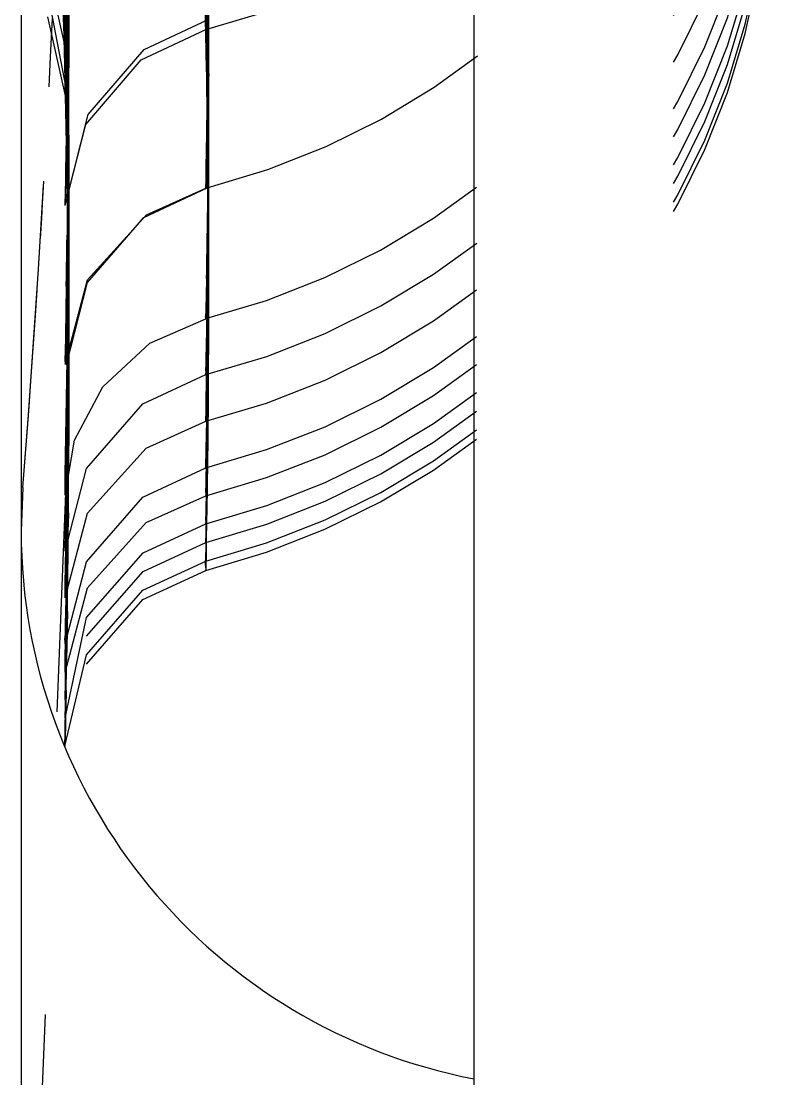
# Model space of a CAD drawing. Header units: millimetres. Extents: x 1147 to 12155, y -6137 to -4403.
# Drawn here: x 4472 to 4476.03, y -5395.07 to -5389.37 of the extents above; entities that cross this region are included whole.
import ezdxf

# ---------------------------------------------------------------- set-up
doc = ezdxf.new("R2010")
doc.units = ezdxf.units.MM
doc.header["$LTSCALE"] = 16.335
doc.linetypes.add('HIDDEN', pattern=[0.2, 0.1, -0.1])
doc.layers.get('0').update_dxf_attribs({"linetype": 'CONTINUOUS'})
doc.layers.add('DEFAULT_2', color=8, linetype='HIDDEN')

msp = doc.modelspace()

# ---------------------------------------------------------------- linework, layer by layer
at = {"color": 7, "linetype": 'Continuous'}
for p, q in [((4474.4402, -5400.9602), (4474.4402, -5116.5828)), ((4471.9992, -5119.5439), (4471.9992, -5397.9991))]:
    msp.add_line(p, q, dxfattribs=at)
msp.add_arc((4475.0088, -5392.1153), 3.0097, 180.0637, 259.1098, dxfattribs=at)
at = {"layer": 'DEFAULT_2', "color": 8, "linetype": 'HIDDEN'}
for p, q in [((4472.2559, -5328.2078), (4472.2559, -5391.4398)), ((4472.143, -5389.0954), (4472.2404, -5389.5279)), ((4472.1377, -5389.1935), (4472.2395, -5389.7282)), ((4472.231, -5389.3839), (4472.2269, -5389.2269)), ((4472.2278, -5389.2039), (4472.2319, -5389.3682)), ((4472.2404, -5389.5279), (4472.2322, -5389.1888)), ((4472.2258, -5389.2363), (4472.2299, -5389.3908)), ((4472.2346, -5389.5547), (4472.2281, -5389.2862)), ((4472.2314, -5389.3888), (4472.2283, -5389.2702)), ((4472.2331, -5389.3961), (4472.2292, -5389.2417)), ((4472.2359, -5389.2771), (4472.2396, -5389.464)), ((4472.2419, -5389.2888), (4472.2435, -5389.374)), ((4472.2558, -5389.2868), (4472.2557, -5389.3758)), ((4472.1406, -5389.3458), (4472.2383, -5389.7777)), ((4472.2313, -5389.2913), (4472.2338, -5389.3939)), ((4472.2531, -5389.3798), (4472.2537, -5389.3057)), ((4472.2557, -5389.4036), (4472.2555, -5389.3275)), ((4472.9958, -5389.3108), (4472.994, -5389.4136)), ((4472.1644, -5389.4225), (4472.1676, -5389.3546)), ((4472.2295, -5389.4), (4472.2282, -5389.3507)), ((4472.2305, -5389.4387), (4472.2295, -5389.4)), ((4472.2299, -5389.3908), (4472.2336, -5389.5435)), ((4472.2336, -5389.4973), (4472.2309, -5389.3828)), ((4472.2338, -5389.4981), (4472.231, -5389.3839)), ((4472.2357, -5389.508), (4472.2331, -5389.3961)), ((4472.2338, -5389.3939), (4472.2364, -5389.5101)), ((4472.2382, -5389.4851), (4472.236, -5389.3818)), ((4472.2429, -5389.5354), (4472.2403, -5389.3974)), ((4472.25, -5389.3647), (4472.2493, -5389.428)), ((4472.2526, -5389.4277), (4472.2531, -5389.3798)), ((4472.2539, -5389.4186), (4472.2535, -5389.3658)), ((4472.2553, -5389.3858), (4472.2557, -5389.5134)), ((4472.2557, -5389.3758), (4472.2556, -5389.4374)), ((4472.2558, -5389.4954), (4472.2557, -5389.4036)), ((4472.1576, -5389.5608), (4472.1644, -5389.4225)), ((4472.2301, -5389.4173), (4472.2333, -5389.5452)), ((4472.2328, -5389.5299), (4472.2305, -5389.4387)), ((4472.2319, -5389.4571), (4472.2348, -5389.5766)), ((4472.2493, -5389.428), (4472.248, -5389.5268)), ((4472.252, -5389.4946), (4472.2526, -5389.4277)), ((4472.2546, -5389.5321), (4472.2539, -5389.4186)), ((4472.2556, -5389.4374), (4472.2552, -5389.5676)), ((4472.2368, -5389.6301), (4472.2338, -5389.4981)), ((4472.2364, -5389.5101), (4472.2392, -5389.6411)), ((4472.2396, -5389.464), (4472.2404, -5389.5279)), ((4472.2514, -5389.5483), (4472.252, -5389.4946)), ((4472.255, -5389.5695), (4472.2547, -5389.5108)), ((4472.2558, -5389.568), (4472.2558, -5389.4954)), ((4472.1494, -5389.7226), (4472.1576, -5389.5608)), ((4472.2381, -5389.7669), (4472.2328, -5389.5299)), ((4472.2333, -5389.5452), (4472.2346, -5389.6032)), ((4472.236, -5389.6253), (4472.235, -5389.5746)), ((4472.2395, -5389.7282), (4472.2359, -5389.5724)), ((4472.2395, -5389.5359), (4472.2413, -5389.6289)), ((4472.2454, -5389.683), (4472.2429, -5389.5354)), ((4472.248, -5389.5268), (4472.2473, -5389.5862)), ((4472.2505, -5389.6195), (4472.2514, -5389.5483)), ((4472.2552, -5389.5676), (4472.2547, -5389.6734)), ((4472.2553, -5389.6597), (4472.255, -5389.5695)), ((4472.2558, -5389.6289), (4472.2558, -5389.568)), ((4472.2346, -5389.6032), (4472.2379, -5389.756)), ((4472.2354, -5389.5991), (4472.236, -5389.6253)), ((4472.2368, -5389.5854), (4472.2374, -5389.616)), ((4472.2389, -5389.7335), (4472.2368, -5389.6301)), ((4472.2374, -5389.616), (4472.2395, -5389.7282)), ((4472.2413, -5389.6289), (4472.2425, -5389.6935)), ((4472.2473, -5389.5862), (4472.2456, -5389.7045)), ((4472.2531, -5389.5939), (4472.2541, -5389.7155)), ((4472.2557, -5389.7341), (4472.2558, -5389.6289)), ((4472.2392, -5389.6411), (4472.2411, -5389.738)), ((4472.2474, -5389.81), (4472.2454, -5389.683)), ((4472.2555, -5389.7306), (4472.2553, -5389.6597)), ((4472.2384, -5389.783), (4472.237, -5389.7174)), ((4472.2373, -5389.7187), (4472.2403, -5389.8648)), ((4472.2375, -5389.7207), (4472.2388, -5389.7815)), ((4472.2408, -5389.8339), (4472.2384, -5389.7119)), ((4472.241, -5389.8352), (4472.2389, -5389.7335)), ((4472.2411, -5389.738), (4472.2425, -5389.8158)), ((4472.2425, -5389.6935), (4472.2441, -5389.7834)), ((4472.2456, -5389.7045), (4472.2448, -5389.7617)), ((4472.2471, -5389.8614), (4472.2488, -5389.7466)), ((4472.2557, -5389.7976), (4472.2555, -5389.7306)), ((4472.2555, -5389.7836), (4472.2557, -5389.7341)), ((4472.2448, -5389.7617), (4472.2437, -5389.8323)), ((4472.2546, -5389.8662), (4472.2539, -5389.7525)), ((4472.2553, -5389.8627), (4472.2555, -5389.7836)), ((4472.2558, -5389.8607), (4472.2557, -5389.7976)), ((4472.2434, -5389.9769), (4472.2408, -5389.8339)), ((4472.2437, -5389.9822), (4472.241, -5389.8352)), ((4472.2437, -5389.8323), (4472.2432, -5389.868)), ((4472.2535, -5389.858), (4472.2526, -5389.9808)), ((4472.2559, -5389.9676), (4472.2557, -5389.8218)), ((4472.2559, -5389.9592), (4472.2558, -5389.8607)), ((4472.2427, -5389.8987), (4472.2417, -5389.9608)), ((4472.2432, -5389.868), (4472.2427, -5389.8987)), ((4472.2466, -5389.8921), (4472.2471, -5389.8614)), ((4472.2528, -5389.8818), (4472.2536, -5389.9832)), ((4472.2536, -5389.937), (4472.2531, -5389.8726)), ((4472.2552, -5389.9887), (4472.2546, -5389.8662)), ((4472.2548, -5389.9555), (4472.2553, -5389.8627)), ((4472.2417, -5389.9608), (4472.2408, -5390.0173)), ((4472.254, -5389.9996), (4472.2536, -5389.937)), ((4472.2545, -5390.0181), (4472.2548, -5389.9555)), ((4472.2557, -5390.1137), (4472.2559, -5389.9592)), ((4472.2408, -5390.0173), (4472.24, -5390.0616)), ((4472.2458, -5390.1125), (4472.2437, -5389.9822)), ((4472.2437, -5390.0458), (4472.2446, -5390.0019)), ((4472.2461, -5390.0299), (4472.2478, -5390.1401)), ((4472.2512, -5390.0225), (4472.2462, -5390.3197)), ((4472.2526, -5389.9808), (4472.2513, -5390.1144)), ((4472.2519, -5390.0187), (4472.2526, -5390.094)), ((4472.2542, -5390.0664), (4472.2545, -5390.0181)), ((4472.2555, -5390.088), (4472.2552, -5389.9887)), ((4472.2554, -5389.9823), (4472.2558, -5390.1329)), ((4472.24, -5390.0616), (4472.2356, -5390.3333)), ((4472.2424, -5390.1123), (4472.2437, -5390.0458)), ((4472.244, -5390.0536), (4472.2455, -5390.144)), ((4472.248, -5390.1785), (4472.2458, -5390.0376)), ((4472.2512, -5390.1514), (4472.2504, -5390.079)), ((4472.2528, -5390.0814), (4472.2534, -5390.1512)), ((4472.2537, -5390.1371), (4472.2542, -5390.0664)), ((4472.2558, -5390.2167), (4472.2555, -5390.088)), ((4472.2418, -5390.139), (4472.2424, -5390.1123)), ((4472.2455, -5390.144), (4472.2477, -5390.2888)), ((4472.2478, -5390.1401), (4472.2489, -5390.2207)), ((4472.2494, -5390.1357), (4472.2507, -5390.243)), ((4472.2513, -5390.1144), (4472.2504, -5390.2039)), ((4472.2517, -5390.169), (4472.2511, -5390.1038)), ((4472.2527, -5390.2536), (4472.2537, -5390.1371)), ((4472.2554, -5390.2275), (4472.2557, -5390.1137)), ((4472.2558, -5390.1329), (4472.2559, -5390.2398)), ((4472.2548, -5390.1627), (4472.2553, -5390.2683)), ((4472.9954, -5390.1863), (4472.9938, -5390.2684)), ((4473.0032, -5390.1715), (4473.0008, -5390.2666)), ((4472.1144, -5390.3525), (4472.1215, -5390.2317)), ((4472.2356, -5390.3611), (4472.2399, -5390.2216)), ((4472.2504, -5390.2039), (4472.2492, -5390.3102)), ((4472.252, -5390.3226), (4472.2527, -5390.2536)), ((4472.255, -5390.3472), (4472.2554, -5390.2275)), ((4472.2556, -5390.3436), (4472.2552, -5390.2298)), ((4472.2558, -5390.3262), (4472.2558, -5390.2167)), ((4472.2559, -5390.2398), (4472.2558, -5390.3266)), ((4472.2477, -5390.2888), (4472.2488, -5390.3692)), ((4472.2492, -5390.3102), (4472.2485, -5390.3686)), ((4472.2542, -5390.2999), (4472.2548, -5390.4099)), ((4472.2549, -5390.3364), (4472.2552, -5390.282)), ((4472.2553, -5390.2683), (4472.2555, -5390.3321)), ((4472.1098, -5390.4296), (4472.1144, -5390.3525)), ((4472.2485, -5390.3686), (4472.2478, -5390.4208)), ((4472.2488, -5390.3692), (4472.2498, -5390.4512)), ((4472.2507, -5390.4742), (4472.2493, -5390.3558)), ((4472.2507, -5390.4389), (4472.2515, -5390.3696)), ((4472.2515, -5390.3696), (4472.252, -5390.3226)), ((4472.2547, -5390.397), (4472.255, -5390.3472)), ((4472.2548, -5390.3617), (4472.2551, -5390.4238)), ((4472.2555, -5390.3321), (4472.2558, -5390.451)), ((4472.2558, -5390.3266), (4472.2556, -5390.4385)), ((4472.103, -5390.5408), (4472.1098, -5390.4296)), ((4472.2478, -5390.4208), (4472.2472, -5390.4632)), ((4472.2523, -5390.4021), (4472.2536, -5390.553)), ((4472.2541, -5390.5029), (4472.2547, -5390.397)), ((4472.2548, -5390.4099), (4472.2551, -5390.4807)), ((4472.2551, -5390.4238), (4472.2556, -5390.5515)), ((4472.2472, -5390.4632), (4472.2464, -5390.5201)), ((4472.2499, -5390.4979), (4472.2507, -5390.4389)), ((4472.252, -5390.5977), (4472.2507, -5390.4742)), ((4472.2551, -5390.4807), (4472.2555, -5390.5916)), ((4472.2556, -5390.4385), (4472.2554, -5390.4963)), ((4472.2558, -5390.451), (4472.2559, -5390.5682)), ((4472.2488, -5390.5819), (4472.2499, -5390.4979)), ((4472.2536, -5390.5862), (4472.2541, -5390.5029)), ((4472.2549, -5390.6192), (4472.2542, -5390.5024)), ((4472.255, -5390.6242), (4472.2545, -5390.5149)), ((4472.2554, -5390.4963), (4472.2551, -5390.5877)), ((4472.2513, -5390.5978), (4472.244, -5391.2212)), ((4472.248, -5390.6308), (4472.2488, -5390.5819)), ((4472.2527, -5390.6932), (4472.2536, -5390.5862)), ((4472.2537, -5390.7123), (4472.2527, -5390.5924)), ((4472.2536, -5390.553), (4472.2543, -5390.6544)), ((4472.2551, -5390.5877), (4472.2544, -5390.7135)), ((4472.2556, -5390.5515), (4472.2558, -5390.666)), ((4472.253, -5390.6096), (4472.2536, -5390.6896)), ((4472.254, -5390.635), (4472.2543, -5390.6926)), ((4472.2543, -5390.6544), (4472.2547, -5390.7193)), ((4472.2555, -5390.7686), (4472.2549, -5390.6192)), ((4472.2555, -5390.7694), (4472.255, -5390.6242)), ((4472.2521, -5390.6639), (4472.2528, -5390.7412)), ((4472.2522, -5390.7596), (4472.2527, -5390.6932)), ((4472.2544, -5390.7135), (4472.2538, -5390.7904)), ((4472.2543, -5390.6926), (4472.255, -5390.8216)), ((4472.2558, -5390.666), (4472.2559, -5390.7655)), ((4472.2515, -5390.8308), (4472.2522, -5390.7596)), ((4472.2527, -5390.737), (4472.2532, -5390.795)), ((4472.2528, -5390.7412), (4472.2537, -5390.8502)), ((4472.254, -5390.8504), (4472.2534, -5390.7722)), ((4472.2547, -5390.7193), (4472.2551, -5390.8129)), ((4472.2557, -5390.835), (4472.2555, -5390.7686)), ((4472.2557, -5390.8336), (4472.2555, -5390.7694)), ((4472.9983, -5390.7556), (4472.9938, -5390.9695)), ((4472.0744, -5390.9826), (4472.0853, -5390.8189)), ((4472.2422, -5390.7968), (4472.2376, -5391.0656)), ((4472.2444, -5390.8448), (4472.2449, -5390.8172)), ((4472.2449, -5390.8172), (4472.2456, -5390.7788)), ((4472.2532, -5390.795), (4472.2543, -5390.9453)), ((4472.2538, -5390.7904), (4472.2534, -5390.8419)), ((4472.2541, -5390.8537), (4472.2536, -5390.7821)), ((4472.255, -5390.8216), (4472.2553, -5390.8819)), ((4472.2551, -5390.8129), (4472.2554, -5390.8699)), ((4472.2496, -5391.004), (4472.2515, -5390.8308)), ((4472.2534, -5390.8419), (4472.253, -5390.8878)), ((4472.2545, -5390.9903), (4472.2534, -5390.8354)), ((4472.2537, -5390.8502), (4472.2543, -5390.9376)), ((4472.2544, -5390.913), (4472.254, -5390.8504)), ((4472.2545, -5390.92), (4472.2541, -5390.8537)), ((4472.2548, -5390.8725), (4472.2554, -5391.0235)), ((4472.2553, -5390.8819), (4472.2556, -5390.9969)), ((4472.2554, -5390.8699), (4472.2556, -5390.9486)), ((4472.2559, -5390.9939), (4472.2557, -5390.8336)), ((4472.2558, -5390.9493), (4472.2557, -5390.835)), ((4472.253, -5390.8878), (4472.2524, -5390.9582)), ((4472.2543, -5390.9376), (4472.2549, -5391.0614)), ((4472.255, -5391.0166), (4472.2544, -5390.913)), ((4472.255, -5391.0184), (4472.2545, -5390.92)), ((4472.2554, -5391.026), (4472.2548, -5390.8925)), ((4472.2548, -5390.9684), (4472.2551, -5390.912)), ((4472.0641, -5391.1322), (4472.0744, -5390.9826)), ((4472.2543, -5390.9453), (4472.2548, -5391.0313)), ((4472.2545, -5391.036), (4472.2548, -5390.9684)), ((4472.255, -5391.0832), (4472.2545, -5390.9903)), ((4472.2557, -5390.9455), (4472.2554, -5391.0408)), ((4472.2556, -5390.9486), (4472.2558, -5391.0212)), ((4472.2557, -5391.1422), (4472.2559, -5390.9939)), ((4472.2559, -5391.0058), (4472.2558, -5390.9493)), ((4472.2488, -5391.0716), (4472.2496, -5391.004)), ((4472.2541, -5391.0971), (4472.2545, -5391.036)), ((4472.2548, -5391.0313), (4472.2553, -5391.1343)), ((4472.2554, -5391.1299), (4472.255, -5391.0166)), ((4472.2555, -5391.1357), (4472.255, -5391.0184)), ((4472.2554, -5391.0408), (4472.2551, -5391.0966)), ((4472.2554, -5391.0235), (4472.2557, -5391.1565)), ((4472.2557, -5391.1662), (4472.2554, -5391.026)), ((4472.2558, -5391.0212), (4472.2558, -5391.0919)), ((4472.2376, -5391.0656), (4472.2355, -5391.218)), ((4472.2477, -5391.1546), (4472.2488, -5391.0716)), ((4472.2549, -5391.0614), (4472.2553, -5391.138)), ((4472.2551, -5391.0966), (4472.2549, -5391.1442)), ((4472.2554, -5391.202), (4472.255, -5391.0832)), ((4472.2558, -5391.0919), (4472.2559, -5391.1437)), ((4472.0589, -5391.2067), (4472.0641, -5391.1322)), ((4472.2471, -5391.197), (4472.2477, -5391.1546)), ((4472.2553, -5391.1343), (4472.2555, -5391.2051)), ((4472.2553, -5391.138), (4472.2556, -5391.2343)), ((4472.2557, -5391.2336), (4472.2554, -5391.1299)), ((4472.2557, -5391.2263), (4472.2555, -5391.1357)), ((4472.2556, -5391.2161), (4472.2557, -5391.1422)), ((4472.2557, -5391.1565), (4472.2558, -5391.2917)), ((4472.2559, -5391.1437), (4472.2558, -5391.2325)), ((4472.0534, -5391.285), (4472.0589, -5391.2067)), ((4472.237, -5391.8124), (4472.2471, -5391.197)), ((4472.2553, -5391.2867), (4472.2556, -5391.2161)), ((4472.2557, -5391.2828), (4472.2554, -5391.202)), ((4472.2555, -5391.2051), (4472.2557, -5391.2597)), ((4472.2559, -5391.3757), (4472.2557, -5391.2263)), ((4472.2559, -5391.1872), (4472.2558, -5391.2806)), ((4472.9977, -5391.1755), (4472.9946, -5391.2736)), ((4472.0479, -5391.3623), (4472.0534, -5391.285)), ((4472.2549, -5391.2347), (4472.2546, -5391.285)), ((4472.2549, -5391.3881), (4472.2553, -5391.2867)), ((4472.2553, -5391.3051), (4472.2555, -5391.2509)), ((4472.2556, -5391.2343), (4472.2557, -5391.2911)), ((4472.2558, -5391.2325), (4472.2557, -5391.2887)), ((4472.2557, -5391.2597), (4472.2558, -5391.3662)), ((4472.2559, -5391.4077), (4472.2557, -5391.2828)), ((4472.2557, -5391.2887), (4472.2554, -5391.4051)), ((4472.2557, -5391.2911), (4472.2558, -5391.4409)), ((4472.2558, -5391.2917), (4472.2558, -5391.3516)), ((4472.0417, -5391.4462), (4472.0479, -5391.3623)), ((4472.2545, -5391.475), (4472.2549, -5391.3881)), ((4472.2558, -5391.3516), (4472.2558, -5391.4087)), ((4472.2558, -5391.3662), (4472.2559, -5391.4425)), ((4472.2558, -5391.4712), (4472.2559, -5391.3757)), ((4472.2559, -5391.4487), (4472.2559, -5391.3968)), ((4472.0365, -5391.517), (4472.0417, -5391.4462)), ((4472.2554, -5391.4051), (4472.2551, -5391.4818)), ((4472.2558, -5391.4087), (4472.2557, -5391.4645)), ((4472.2559, -5391.4425), (4472.2558, -5391.5192)), ((4472.2559, -5391.4597), (4472.2559, -5391.4077)), ((4472.9958, -5391.4405), (4472.9939, -5391.5253)), ((4472.2559, -5391.4595), (4471.9992, -5397.9991)), ((4472.2557, -5391.4645), (4472.2555, -5391.5425)), ((4472.2557, -5391.5496), (4472.2558, -5391.4712)), ((4472.2558, -5391.5289), (4472.2559, -5391.4597)), ((4472.2555, -5391.5425), (4472.2552, -5391.6219)), ((4472.2558, -5391.5192), (4472.2557, -5391.6225)), ((4472.2557, -5391.6425), (4472.2558, -5391.5289)), ((4472.2552, -5391.6219), (4472.2549, -5391.6919)), ((4472.2364, -5392.2254), (4472.2457, -5391.6552)), ((4472.2518, -5391.8224), (4472.2532, -5391.6678)), ((4472.9971, -5391.6772), (4472.9941, -5391.7765)), ((4472.2549, -5391.6919), (4472.2546, -5391.7563)), ((4472.2549, -5391.8011), (4472.2553, -5391.6871)), ((4472.2465, -5391.8235), (4472.2471, -5391.7819)), ((4472.2354, -5391.9232), (4472.237, -5391.8124)), ((4472.2366, -5392.4026), (4472.2465, -5391.8235)), ((4472.2502, -5391.9694), (4472.2518, -5391.8224)), ((4472.254, -5391.9222), (4472.2547, -5391.8085)), ((4472.996, -5391.8416), (4472.994, -5391.9274)), ((4472.0085, -5391.8829), (4471.9992, -5392.1186)), ((4472.2367, -5391.8854), (4472.2354, -5391.9232)), ((4472.2483, -5392.12), (4472.2502, -5391.9694)), ((4472.2538, -5392.0194), (4472.2533, -5392.0816)), ((4472.9973, -5391.9786), (4472.9944, -5392.0781)), ((4472.9968, -5392.0775), (4472.9943, -5392.1786)), ((4472.2475, -5392.1841), (4472.2483, -5392.12)), ((4472.2521, -5392.1458), (4472.2525, -5392.1036)), ((4472.2528, -5392.1595), (4472.2532, -5392.1146)), ((4472.2469, -5392.225), (4472.2475, -5392.1841)), ((4472.2514, -5392.1542), (4472.2498, -5392.2955)), ((4472.2511, -5392.2364), (4472.2516, -5392.1941)), ((4472.2516, -5392.1941), (4472.2521, -5392.1458)), ((4472.2519, -5392.2554), (4472.2528, -5392.1595)), ((4472.9968, -5392.1789), (4472.994, -5392.2793)), ((4472.2369, -5392.8047), (4472.2469, -5392.225)), ((4472.2507, -5392.2802), (4472.2511, -5392.2364)), ((4472.2514, -5392.3019), (4472.2519, -5392.2554)), ((4472.9963, -5392.2286), (4472.9936, -5392.3296)), ((4472.251, -5392.3462), (4472.2514, -5392.3019)), ((4472.2427, -5392.3311), (4472.2359, -5392.7037)), ((4472.2497, -5392.4576), (4472.251, -5392.3462)), ((4472.2355, -5392.4769), (4472.2366, -5392.4026)), ((4472.2376, -5392.4037), (4472.2355, -5392.4769)), ((4472.236, -5393.1263), (4472.3519, -5392.5839)), ((4472.2362, -5393.0261), (4472.2458, -5392.5483)), ((4472.2483, -5392.5517), (4472.2471, -5392.6315)), ((4472.2452, -5392.6228), (4472.2365, -5393.0971)), ((4472.2471, -5392.6315), (4472.2449, -5392.7728)), ((4472.2352, -5393.277), (4472.3516, -5392.7845)), ((4472.2356, -5392.8793), (4472.2369, -5392.8047)), ((4472.2375, -5392.8066), (4472.2356, -5392.8793)), ((4472.239, -5392.8733), (4472.2362, -5393.0261)), ((4472.241, -5392.9768), (4472.2356, -5393.2287)), ((4472.236, -5393.1262), (4472.2392, -5392.9865)), ((4472.2401, -5393.0427), (4472.2358, -5393.2475)), ((4472.2383, -5393.1375), (4472.2404, -5393.0363)), ((4472.2404, -5393.0363), (4472.241, -5393.0015)), ((4472.2365, -5393.0971), (4472.236, -5393.1262)), ((4472.2352, -5393.2768), (4472.2383, -5393.1375)), ((4472.2358, -5393.2475), (4472.2352, -5393.2768)), ((4472.2356, -5393.2287), (4472.2356, -5393.2285))]:
    msp.add_line(p, q, dxfattribs=at)
for points in [[(4472.2462, -5390.3197), (4472.3599, -5389.8707), (4472.6627, -5389.5203), (4473.0026, -5389.3612)], [(4472.2356, -5390.3613), (4472.3485, -5389.9247), (4472.6465, -5389.5772), (4472.9939, -5389.4136)], [(4472.2354, -5391.2182), (4472.3575, -5390.7625), (4472.674, -5390.4126), (4472.9938, -5390.2684)], [(4472.244, -5391.2214), (4472.357, -5390.7774), (4472.6594, -5390.4265), (4473.0007, -5390.2666)], [(4472.2354, -5391.9236), (4472.2874, -5391.6271), (4472.4389, -5391.3401), (4472.6931, -5391.1036), (4472.9938, -5390.9723)], [(4472.2364, -5392.2256), (4472.3513, -5391.7809), (4472.6547, -5391.4318), (4472.9946, -5391.2736)], [(4472.2355, -5392.4768), (4472.3567, -5392.0208), (4472.673, -5391.6701), (4472.9939, -5391.5253)], [(4472.2357, -5392.725), (4472.3511, -5392.2828), (4472.6549, -5391.9341), (4472.994, -5391.7765)], [(4472.2356, -5392.8793), (4472.357, -5392.4228), (4472.6734, -5392.0721), (4472.994, -5391.9274)], [(4472.3519, -5392.5839), (4472.6558, -5392.2354), (4472.9944, -5392.0781)], [(4472.3518, -5392.6842), (4472.6558, -5392.3358), (4472.9942, -5392.1787)], [(4472.3516, -5392.7845), (4472.6557, -5392.4363), (4472.9939, -5392.2793)], [(4472.3513, -5392.8346), (4472.6555, -5392.4865), (4472.9936, -5392.3296)]]:
    msp.add_lwpolyline(points, dxfattribs=at)
for centre, radius, start, end in [((4472.0066, -5385.5148), 4.022, 284.2101, 0), ((4392.2557, -5385.5969), 80.0001, 355.493352, 359.999108), ((4472.0066, -5386.3695), 4.022, 284.3101, 0), ((4472.0066, -5387.0733), 4.022, 284.2082, 0), ((4472.0066, -5387.375), 4.022, 284.2199, 0), ((4472.0066, -5387.6263), 4.022, 284.2091, 0), ((4472.0066, -5387.8777), 4.022, 284.2113, 0), ((4472.0066, -5388.0285), 4.022, 284.211, 0), ((4389.1235, -5389.6671), 83.1323, 0.193875, 1.123527), ((4472.0066, -5388.1794), 4.022, 284.2169, 0), ((4472.0066, -5388.2799), 4.022, 284.2143, 0), ((4472.0066, -5388.4307), 4.022, 284.2051, 0), ((4472.0066, -5388.3805), 4.022, 284.2105, 0), ((4391.8159, -5391.4595), 80.44, 0, 2.072341), ((4407.9616, -5390.7704), 65.0467, 0.969257, 1.816198), ((4406.4798, -5390.6587), 66.5289, 1.024755, 1.704402), ((4400.045, -5390.0709), 72.9653, 0.212616, 1.104558), ((4414.446, -5389.3301), 58.5647, 359.686776, 0.528189), ((4406.9115, -5390.7927), 66.0971, 0.929304, 1.653968), ((4405.829, -5390.6567), 67.1798, 0.92723, 1.531235), ((4399.3558, -5388.7627), 73.6539, 359.267097, 359.940885), ((4396.2146, -5390.0659), 76.7952, 359.980721, 0.844178), ((4390.2806, -5390.3069), 81.9752, 0.387542, 0.858648), ((4390.2715, -5391.4913), 81.985, 1.399958, 1.648387), ((4391.7064, -5391.3871), 80.5494, 1.425808, 1.59253), ((4388.1827, -5389.9547), 84.0731, 0.302543, 0.535879), ((4399.6376, -5390.512), 73.3726, 0.163104, 1.050107), ((4386.8137, -5391.575), 85.4437, 1.447079, 1.596453), ((4391.5917, -5391.1684), 80.664, 1.269094, 1.41435), ((4392.27, -5391.0306), 79.986, 0.859975, 1.315118), ((4390.54, -5391.0003), 81.716, 1.123935, 1.263624), ((4391.2291, -5390.8073), 81.0267, 0.557614, 1.121847), ((4393.1396, -5390.5818), 79.1163, 0.506946, 0.982201), ((4394.1403, -5390.2517), 78.1156, 0.601785, 0.765543), ((4405.3204, -5389.2302), 66.9355, 359.321817, 0.008179), ((4383.4124, -5391.708), 88.8481, 1.45169, 1.574541), ((4391.9474, -5391.1743), 80.3088, 1.16894, 1.347682), ((4390.7807, -5390.5297), 81.4751, 0.462101, 0.877948), ((4391.4577, -5391.4685), 80.7983, 1.404113, 1.52199), ((4396.8563, -5390.5068), 76.1535, 0.011311, 0.881314), ((4397.9392, -5389.4791), 75.0706, 359.485193, 0.107717), ((4385.6702, -5391.6052), 86.5896, 1.345255, 1.466738), ((4392.4955, -5391.2749), 79.7592, 1.230021, 1.369798), ((4394.0652, -5390.761), 78.1905, 0.790309, 1.016454), ((4394.862, -5390.2438), 77.3939, 0.481116, 0.601506), ((4391.7067, -5391.4626), 80.5492, 1.241456, 1.404262), ((4391.6553, -5391.4576), 80.6008, 1.23621, 1.400057), ((4391.9348, -5391.3825), 80.321, 1.191732, 1.344879), ((4391.7257, -5391.3202), 80.5304, 0.91257, 1.289433), ((4393.8605, -5391.1196), 78.3947, 1.038319, 1.194641), ((4386.2073, -5389.6894), 86.0486, 0.000646, 0.117225), ((4399.17, -5390.8019), 73.8401, 0.153035, 1.034395), ((4390.4923, -5391.4628), 81.7638, 1.220826, 1.345061), ((4397.465, -5389.9633), 74.7909, 0.108391, 0.330358), ((4397.6351, -5390.798), 75.3748, 0.070232, 0.933844), ((4408.8499, -5388.8334), 63.4055, 359.174713, 359.289588), ((4393.0127, -5390.776), 79.2432, 0.649049, 0.790609), ((4381.6013, -5389.6845), 90.6546, 359.422823, 359.997516), ((4382.4269, -5389.2088), 89.829, 359.585879, 359.703662), ((4398.6922, -5390.949), 74.3179, 0.110182, 0.985989), ((4391.2781, -5391.1662), 80.9776, 0.833855, 1.038189), ((4394.9781, -5390.2432), 77.2778, 0.193442, 0.391285), ((4415.2243, -5388.9531), 57.7842, 358.777121, 359.254591), ((4398.1753, -5390.9491), 74.8347, 0.070783, 0.940574), ((4394.4129, -5391.405), 77.8424, 1.052908, 1.193961), ((4390.9719, -5391.4532), 81.2841, 0.986609, 1.178441), ((4393.6373, -5391.1358), 78.6184, 0.728874, 0.985686), ((4413.7904, -5390.025), 59.2198, 359.388054, 0.217604), ((4391.4105, -5391.2846), 80.8453, 0.889244, 1.040987), ((4394.3621, -5390.9969), 77.8936, 0.675128, 0.858281), ((4391.9306, -5390.9671), 80.3251, 0.615869, 0.82542), ((4393.7089, -5391.4132), 78.5467, 1.007902, 1.129542), ((4419.3493, -5388.9988), 52.9048, 358.91368, 359.03259), ((4392.6443, -5390.7802), 79.6116, 0.502952, 0.649111), ((4391.7686, -5391.4529), 80.4872, 0.783976, 1.052407), ((4398.6511, -5389.9636), 73.6048, 359.752151, 359.996833), ((4390.7771, -5391.3963), 81.4787, 0.735413, 0.998108), ((4391.9229, -5391.4438), 80.3329, 0.50409, 1.007277), ((4389.2402, -5391.1962), 83.0157, 0.635469, 0.83411), ((4394.1486, -5390.5746), 78.1073, 0.302188, 0.433841), ((4388.0425, -5390.5517), 84.2134, 0.219002, 0.375599), ((4434.4991, -5389.3111), 37.7517, 358.618, 358.7433), ((4390.7125, -5391.396), 81.5434, 0.730887, 0.901843), ((4389.4675, -5390.8289), 82.7883, 0.366147, 0.508611), ((4403.5436, -5390.0804), 69.4662, 359.277323, 359.990643), ((4393.6196, -5391.2862), 78.6361, 0.505521, 0.807148), ((4393.1772, -5391.0105), 79.0787, 0.368098, 0.622428), ((4389.6021, -5390.9915), 82.6537, 0.330321, 0.570151), ((4392.9456, -5390.778), 79.3103, 0.300758, 0.452853), ((4412.2273, -5389.6007), 60.782, 358.91123, 359.47874), ((4392.0968, -5391.2706), 80.159, 0.472442, 0.75042), ((4392.2478, -5391.1537), 80.008, 0.538285, 0.652213), ((4388.5417, -5391.2045), 83.7142, 0.389793, 0.63582), ((4412.5178, -5390.4813), 60.4923, 359.357039, 0.168826), ((4389.955, -5391.4786), 82.3009, 0.613512, 0.784655), ((4389.4498, -5391.4141), 82.8061, 0.568189, 0.736), ((4400.2848, -5389.9712), 71.971, 359.572969, 359.709279), ((4386.8481, -5390.3296), 85.4077, 359.835759, 0.002265), ((4387.5222, -5390.5538), 84.7336, 0.002245, 0.142094), ((4392.662, -5391.4218), 79.5938, 0.54557, 0.698684), ((4362.8451, -5388.9865), 109.4121, 359.051992, 359.196867), ((4405.4267, -5390.5159), 67.5832, 359.287158, 0.020431), ((4380.9022, -5390.2896), 91.3537, 359.143502, 359.821373), ((4396.8566, -5390.5651), 75.3993, 359.364682, 359.99763), ((4389.6759, -5391.4819), 82.58, 0.448597, 0.613698), ((4389.5205, -5391.4136), 82.7354, 0.444211, 0.568311), ((4390.6228, -5391.3988), 81.6331, 0.432848, 0.562325), ((4389.0293, -5390.8283), 83.2265, 359.999731, 0.162928), ((4387.928, -5390.5539), 84.3279, 359.873018, 0.00232), ((4409.5111, -5389.683), 62.7441, 358.999267, 359.134429), ((4411.1167, -5390.777), 61.8934, 359.366213, 0.159517), ((4389.6217, -5391.2914), 82.6342, 0.290456, 0.41729), ((4391.7201, -5391.3034), 80.5358, 0.292334, 0.420559), ((4406.4516, -5390.7973), 66.5584, 359.341688, 0.078958), ((4387.8771, -5390.5535), 84.3788, 359.756531, 359.872823), ((4396.5639, -5390.7681), 75.6919, 359.86568, 0.001941), ((4387.8316, -5390.8283), 84.4243, 359.72414, 359.999709), ((4409.6646, -5390.9359), 63.3454, 359.342495, 0.117404), ((4408.1072, -5390.9458), 64.9028, 359.322596, 0.078747), ((4400.0365, -5390.2561), 72.2193, 359.288851, 359.443024), ((4391.737, -5391.1889), 80.5189, 0.001244, 0.136607), ((4421.8857, -5390.3007), 51.1227, 358.72256, 359.26497), ((4395.6077, -5391.0078), 76.6481, 359.818297, 0.001484), ((4385.6681, -5390.5414), 86.5877, 359.513548, 359.632246), ((4402.2945, -5390.2844), 69.9611, 359.079382, 359.289045), ((4397.175, -5390.7707), 75.0809, 359.58124, 359.714953), ((4382.9202, -5390.5167), 89.3358, 359.326307, 359.512687), ((4388.6727, -5391.1839), 83.5831, 359.318814, 359.933683), ((4386.8451, -5390.8241), 85.4107, 359.52639, 359.690789), ((4392.1909, -5391.3965), 80.0649, 359.999784, 0.11659), ((4398.2442, -5390.779), 74.0116, 359.188698, 359.581631), ((4396.1276, -5391.0097), 76.1283, 359.568757, 359.777652), ((4393.6144, -5391.3037), 78.6415, 359.809887, 0.004181), ((4424.6199, -5390.7443), 48.3886, 358.7005, 359.2748), ((4390.616, -5391.4454), 81.6398, 359.771181, 0.003153), ((4391.1871, -5391.3961), 81.0687, 359.794306, 359.962832), ((4395.8578, -5391.149), 76.398, 359.188248, 359.750431), ((4387.7444, -5390.9896), 84.5114, 359.540176, 359.670906), ((4431.2719, -5390.9919), 41.737, 358.64538, 359.35515), ((4392.2967, -5385.599), 79.9591, 355.492492, 355.755477), ((4382.3266, -5390.7826), 89.9295, 359.013386, 359.523787), ((4396.2607, -5391.3143), 75.9951, 359.069597, 359.811289), ((4376.7603, -5390.4427), 95.4961, 359.196444, 359.325349), ((4393.8783, -5391.3754), 78.3776, 359.683373, 359.872609), ((4425.3077, -5391.005), 47.7012, 358.71158, 359.33086), ((4392.1845, -5391.4403), 80.0714, 359.399049, 359.869628), ((4396.7873, -5391.0148), 75.4685, 359.392036, 359.568839), ((4392.6922, -5391.4606), 79.5637, 359.710293, 359.869011), ((4429.4658, -5391.1547), 43.5431, 358.6522, 359.33147), ((4427.4621, -5391.166), 45.5466, 358.66313, 359.31163), ((4390.383, -5391.2989), 81.8728, 359.401493, 359.679908), ((4392.2408, -5391.4507), 80.0151, 359.592753, 359.770334), ((4413.0564, -5391.0032), 59.1978, 358.644374, 359.202693), ((4397.6173, -5391.0237), 74.6385, 359.207684, 359.392086), ((4389.667, -5391.3891), 82.5889, 359.509919, 359.714175), ((4392.0757, -5391.4574), 80.1802, 359.530368, 359.710258), ((4393.4603, -5391.3728), 78.7956, 359.468614, 359.600507), ((4392.011, -5391.4486), 80.2448, 359.212332, 359.548044), ((4388.5469, -5391.3795), 83.709, 359.394685, 359.509912), ((4383.9391, -5391.1378), 88.3169, 358.873961, 359.325419), ((4408.6884, -5391.3438), 63.566, 358.681389, 359.199915), ((4395.0844, -5391.4727), 77.1712, 358.883239, 359.400537), ((4385.2476, -5391.2377), 87.0086, 359.087861, 359.303371), ((4393.7165, -5391.3775), 78.5393, 359.221385, 359.341414), ((4402.1039, -5391.4994), 70.1511, 358.785309, 359.227815), ((4395.9235, -5391.5204), 76.3319, 358.888135, 359.29648), ((4387.8866, -5391.3989), 84.3695, 358.883617, 359.066925)]:
    msp.add_arc(centre, radius, start, end, dxfattribs=at)
for points, knots in [([(4472.994, -5389.4136), (4472.9955, -5389.4129), (4472.9926, -5389.4039), (4472.9963, -5389.3916), (4472.9954, -5389.3661), (4472.998, -5389.3161), (4472.9995, -5389.2296), (4473.0026, -5389.1006), (4473.0052, -5388.9377), (4473.0077, -5388.7426), (4473.0095, -5388.5167), (4473.0108, -5388.1593), (4473.0088, -5387.6525), (4473.0003, -5386.9873), (4472.9841, -5386.2653), (4472.9674, -5385.7682), (4472.9572, -5385.5148)], [0, 0, 0, 0, 0.001288, 0.005068, 0.011292, 0.019914, 0.04416, 0.077424, 0.119327, 0.169487, 0.227526, 0.293065, 0.444466, 0.617385, 0.804875, 1, 1, 1, 1]), ([(4473.0008, -5390.2666), (4472.9991, -5390.2669), (4473.0031, -5390.2557), (4472.9996, -5390.2456), (4473.0021, -5390.219), (4473.0018, -5390.1699), (4473.0041, -5390.083), (4473.0055, -5389.9545), (4473.0075, -5389.7916), (4473.009, -5389.5968), (4473.0102, -5389.3711), (4473.0106, -5389.0138), (4473.0084, -5388.5072), (4473.0003, -5387.842), (4472.9847, -5387.1201), (4472.9683, -5386.6229), (4472.9582, -5386.3695)], [0, 0, 0, 0, 0.001257, 0.005008, 0.011205, 0.019801, 0.043999, 0.077223, 0.119092, 0.169228, 0.227252, 0.292786, 0.444207, 0.617182, 0.80476, 1, 1, 1, 1]), ([(4472.9938, -5390.2684), (4472.9954, -5390.2679), (4472.9923, -5390.2586), (4472.9961, -5390.2466), (4472.9951, -5390.2209), (4472.9977, -5390.1709), (4472.9991, -5390.0842), (4473.0023, -5389.9551), (4473.0049, -5389.7919), (4473.0075, -5389.5967), (4473.0093, -5389.3706), (4473.0107, -5389.013), (4473.009, -5388.5061), (4473.0008, -5387.8409), (4472.9851, -5387.1193), (4472.9687, -5386.6226), (4472.9586, -5386.3695)], [0, 0, 0, 0, 0.001281, 0.00506, 0.01129, 0.019922, 0.0442, 0.077508, 0.11946, 0.169673, 0.227761, 0.293341, 0.444793, 0.617701, 0.805091, 1, 1, 1, 1]), ([(4472.9938, -5390.9723), (4472.9954, -5390.9716), (4472.9923, -5390.9627), (4472.996, -5390.9503), (4472.9951, -5390.925), (4472.9976, -5390.8751), (4472.999, -5390.7888), (4473.0021, -5390.6601), (4473.0047, -5390.4974), (4473.0073, -5390.3025), (4473.0092, -5390.0768), (4473.0107, -5389.7194), (4473.0092, -5389.2123), (4473.0014, -5388.5466), (4472.9861, -5387.8242), (4472.9699, -5387.3268), (4472.9599, -5387.0733)], [0, 0, 0, 0, 0.001277, 0.00504, 0.011242, 0.019837, 0.044019, 0.077214, 0.119049, 0.169152, 0.227152, 0.292677, 0.444139, 0.617187, 0.804808, 1, 1, 1, 1]), ([(4472.9946, -5391.2736), (4472.9931, -5391.2742), (4472.9969, -5391.2624), (4472.9937, -5391.2529), (4472.9962, -5391.226), (4472.9962, -5391.177), (4472.9989, -5391.09), (4473.0008, -5390.9615), (4473.0036, -5390.7985), (4473.006, -5390.6036), (4473.0081, -5390.3778), (4473.0101, -5390.0204), (4473.01, -5389.5135), (4473.0046, -5388.848), (4472.9921, -5388.1258), (4472.9778, -5387.6285), (4472.9687, -5387.375)], [0, 0, 0, 0, 0.001253, 0.005, 0.011195, 0.01979, 0.043988, 0.077215, 0.119091, 0.169235, 0.227268, 0.292812, 0.444252, 0.617237, 0.804803, 1, 1, 1, 1]), ([(4472.9939, -5391.5253), (4472.9952, -5391.5242), (4472.9926, -5391.5161), (4472.9958, -5391.5029), (4472.9951, -5391.4778), (4472.9974, -5391.4274), (4472.9989, -5391.3409), (4473.0019, -5391.2117), (4473.0045, -5391.0485), (4473.0071, -5390.8531), (4473.009, -5390.6271), (4473.0106, -5390.2694), (4473.0093, -5389.7626), (4473.0018, -5389.0975), (4472.9868, -5388.3761), (4472.9709, -5387.8794), (4472.9611, -5387.6263)], [0, 0, 0, 0, 0.001288, 0.005076, 0.011315, 0.019955, 0.044251, 0.077577, 0.119546, 0.169772, 0.227871, 0.293456, 0.444901, 0.617784, 0.805137, 1, 1, 1, 1]), ([(4472.9941, -5391.7765), (4472.9925, -5391.7771), (4472.9964, -5391.7653), (4472.9932, -5391.7558), (4472.9957, -5391.7288), (4472.9957, -5391.6799), (4472.9985, -5391.5928), (4473.0006, -5391.4643), (4473.0034, -5391.3013), (4473.0059, -5391.1064), (4473.008, -5390.8806), (4473.0101, -5390.5231), (4473.01, -5390.0162), (4473.0046, -5389.3508), (4472.9919, -5388.6286), (4472.9775, -5388.1313), (4472.9684, -5387.8777)], [0, 0, 0, 0, 0.001255, 0.005005, 0.011202, 0.019799, 0.044001, 0.077231, 0.119109, 0.169254, 0.227289, 0.292832, 0.44427, 0.617251, 0.804811, 1, 1, 1, 1]), ([(4472.994, -5391.9274), (4472.9982, -5391.9224), (4472.9925, -5391.9053), (4472.9965, -5391.8806), (4472.9961, -5391.829), (4472.9995, -5391.7433), (4473.0016, -5391.6137), (4473.0045, -5391.4506), (4473.008, -5391.1699), (4473.0107, -5390.747), (4473.0094, -5390.1647), (4473.0022, -5389.4996), (4472.9876, -5388.7782), (4472.9719, -5388.2816), (4472.9621, -5388.0285)], [0, 0, 0, 0, 0.005077, 0.011316, 0.019958, 0.044257, 0.077586, 0.119559, 0.169789, 0.293477, 0.444922, 0.617801, 0.805146, 1, 1, 1, 1]), ([(4472.9944, -5392.0781), (4472.9929, -5392.0787), (4472.9968, -5392.0667), (4472.9936, -5392.0574), (4472.9962, -5392.0303), (4472.9962, -5391.9814), (4472.999, -5391.8943), (4473.0011, -5391.7659), (4473.0039, -5391.6028), (4473.0063, -5391.4079), (4473.0083, -5391.1821), (4473.0102, -5390.8246), (4473.0098, -5390.3178), (4473.0039, -5389.6524), (4472.9906, -5388.9302), (4472.9758, -5388.4329), (4472.9665, -5388.1794)], [0, 0, 0, 0, 0.001258, 0.00501, 0.011209, 0.019808, 0.044013, 0.077245, 0.119124, 0.16927, 0.227304, 0.292846, 0.44428, 0.617256, 0.804812, 1, 1, 1, 1]), ([(4472.9943, -5392.1786), (4472.9957, -5392.1778), (4472.9927, -5392.1694), (4472.9962, -5392.1565), (4472.9952, -5392.1314), (4472.9976, -5392.0813), (4472.9989, -5391.995), (4473.0018, -5391.866), (4473.0044, -5391.7031), (4473.0069, -5391.5081), (4473.0088, -5391.2823), (4473.0105, -5390.9249), (4473.0095, -5390.418), (4473.0026, -5389.7527), (4472.9882, -5389.0306), (4472.9727, -5388.5334), (4472.9631, -5388.2799)], [0, 0, 0, 0, 0.001271, 0.005035, 0.011245, 0.019854, 0.044077, 0.077322, 0.119211, 0.169363, 0.227399, 0.29294, 0.44436, 0.617312, 0.80484, 1, 1, 1, 1]), ([(4472.9936, -5392.3296), (4472.9973, -5392.3242), (4472.9898, -5392.2958), (4472.9992, -5392.241), (4472.997, -5392.1457), (4473.0015, -5392.0172), (4473.0036, -5391.8541), (4473.0076, -5391.574), (4473.0104, -5391.1513), (4473.0098, -5390.569), (4473.0035, -5389.9036), (4472.9898, -5389.1815), (4472.9748, -5388.6842), (4472.9653, -5388.4307)], [0, 0, 0, 0, 0.005031, 0.019847, 0.044067, 0.077311, 0.119199, 0.169351, 0.292929, 0.444354, 0.61731, 0.804841, 1, 1, 1, 1]), ([(4472.994, -5392.2793), (4472.9924, -5392.2792), (4472.9966, -5392.2688), (4472.9931, -5392.2579), (4472.9959, -5392.2318), (4472.9959, -5392.1823), (4472.9989, -5392.0955), (4473.001, -5391.9669), (4473.0038, -5391.8039), (4473.0063, -5391.6089), (4473.0084, -5391.3831), (4473.0103, -5391.0257), (4473.0098, -5390.5188), (4473.0037, -5389.8534), (4472.9903, -5389.1312), (4472.9754, -5388.634), (4472.966, -5388.3805)], [0, 0, 0, 0, 0.001263, 0.00502, 0.011224, 0.019827, 0.04404, 0.077278, 0.119161, 0.16931, 0.227346, 0.292888, 0.444317, 0.617284, 0.804827, 1, 1, 1, 1]), ([(4472.2462, -5390.3197), (4472.2419, -5390.315), (4472.2486, -5390.2982), (4472.2454, -5390.2745), (4472.2479, -5390.224), (4472.2474, -5390.1399), (4472.2496, -5390.0111), (4472.251, -5389.8476), (4472.2537, -5389.5633), (4472.255, -5389.3337), (4472.2555, -5389.1702)], [0, 0, 0, 0, 0.016598, 0.037033, 0.065481, 0.146176, 0.258209, 0.400947, 0.573116, 1, 1, 1, 1]), ([(4473.0098, -5389.6502), (4473.0094, -5389.7069), (4473.008, -5389.8806), (4473.0057, -5390.0544), (4473.0032, -5390.1715)], [0, 0, 0, 0, 0.326069, 1, 1, 1, 1]), ([(4472.244, -5391.2212), (4472.2471, -5391.2232), (4472.2404, -5391.194), (4472.248, -5391.1738), (4472.2452, -5391.1094), (4472.2483, -5391.0338), (4472.2492, -5390.9313), (4472.2518, -5390.7544), (4472.2531, -5390.6104), (4472.2538, -5390.5076)], [0, 0, 0, 0, 0.015719, 0.063282, 0.142681, 0.253721, 0.395726, 0.567943, 1, 1, 1, 1]), ([(4473.0068, -5390.6575), (4473.0062, -5390.7136), (4473.0039, -5390.8863), (4473.0007, -5391.0589), (4472.9977, -5391.1755)], [0, 0, 0, 0, 0.324899, 1, 1, 1, 1]), ([(4472.2362, -5391.2029), (4472.2367, -5391.1878), (4472.2401, -5391.0684), (4472.2425, -5390.9491), (4472.2444, -5390.8448)], [0, 0, 0, 0, 0.126682, 1, 1, 1, 1]), ([(4473.0063, -5391.1601), (4473.0056, -5391.2161), (4473.0033, -5391.3885), (4473.0001, -5391.5608), (4472.9971, -5391.6772)], [0, 0, 0, 0, 0.324495, 1, 1, 1, 1]), ([(4472.2512, -5391.4012), (4472.2499, -5391.5195), (4472.2476, -5391.685), (4472.2441, -5391.8899), (4472.2416, -5392.0065), (4472.2402, -5392.0991), (4472.2375, -5392.1573), (4472.2384, -5392.195), (4472.2347, -5392.2079), (4472.2406, -5392.2266), (4472.2364, -5392.2254)], [0, 0, 0, 0, 0.430532, 0.602771, 0.745053, 0.856425, 0.936162, 0.964099, 0.984061, 1, 1, 1, 1]), ([(4472.2466, -5391.4085), (4472.2457, -5391.4649), (4472.2429, -5391.6239), (4472.2396, -5391.7829), (4472.2367, -5391.8854)], [0, 0, 0, 0, 0.355164, 1, 1, 1, 1]), ([(4472.2357, -5392.7248), (4472.2378, -5392.7275), (4472.2335, -5392.6982), (4472.2389, -5392.6814), (4472.2376, -5392.6201), (4472.2404, -5392.5499), (4472.2419, -5392.4536), (4472.2453, -5392.2877), (4472.2473, -5392.1524), (4472.2487, -5392.0558)], [0, 0, 0, 0, 0.015562, 0.06289, 0.141954, 0.252682, 0.394589, 0.566937, 1, 1, 1, 1]), ([(4472.2356, -5393.2285), (4472.2358, -5393.2066), (4472.2444, -5392.8851), (4472.2481, -5392.5635), (4472.2513, -5392.2638)], [0, 0, 0, 0, 0.068205, 1, 1, 1, 1])]:
    msp.add_open_spline(points, degree=3, knots=knots, dxfattribs=at)

doc.saveas('drawing.dxf')
